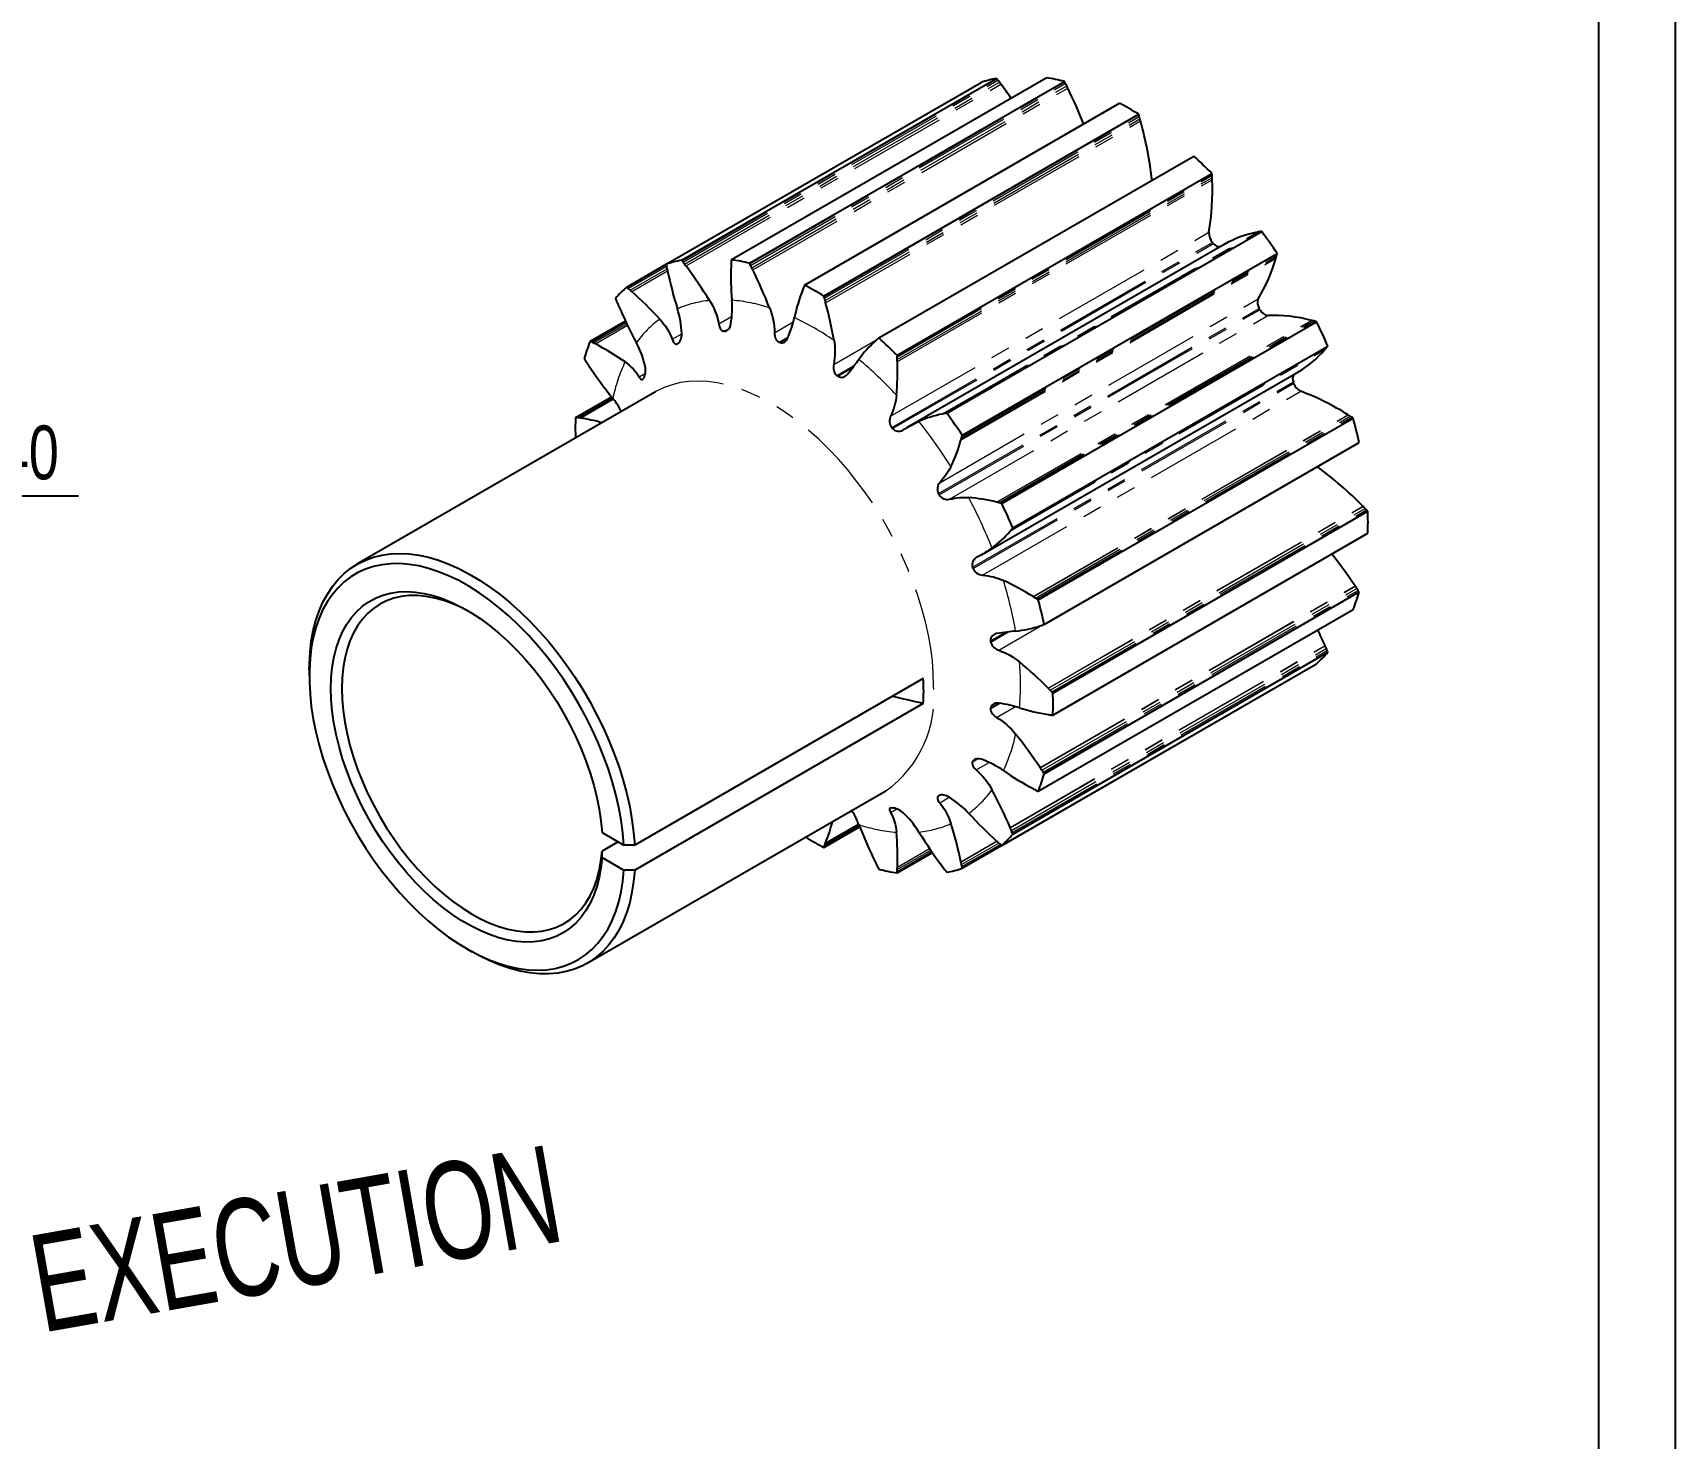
# Model space of a CAD drawing. Header units: millimetres. Extents: x 0 to 210, y 0 to 297.
# Drawn here: x 103 to 210, y 56.2 to 147.7 of the extents above; entities that cross this region are included whole.
import ezdxf

# ---------------------------------------------------------------- set-up
doc = ezdxf.new("R2010")
doc.units = ezdxf.units.MM
doc.linetypes.add('PHANTOM', pattern=[12.7, 6.35, -1.27, 1.27, -1.27, 1.27, -1.27])
for name, color, linetype in [('COTES', 21, 'Continuous'), ('FIN', 5, 'Continuous'), ('TEXTE', 6, 'Continuous')]:
    doc.layers.add(name, color=color, linetype=linetype)
doc.layers.add('FORT', color=7, linetype='Continuous', lineweight=25)
doc.styles.add('SLDTEXTSTYLE0', font='TXT', dxfattribs={"width": 0.75})
doc.styles.add('SLDTEXTSTYLE4', font='TXT', dxfattribs={"width": 0.7})
doc.dimstyles.new('SLDDIMSTYLE0', dxfattribs={"dimtxt": 3.5, "dimasz": 3.302, "dimexe": 0, "dimexo": 0.0625, "dimgap": 0.875, "dimtad": 0, "dimtih": 1, "dimtoh": 1, "dimdec": 3, "dimrnd": 1e-09, "dimzin": 12, "dimdsep": 46, "dimtxsty": 'SLDTEXTSTYLE0', "dimblk1": 'NONE', "dimsah": 1, "dimcen": 0, "dimadec": 0, "dimazin": 3, "dimtfac": 1, "dimtdec": 3, "dimtmove": 0, "dimatfit": 3, "dimldrblk": 'NONE', "dimfxl": 1, "dimfrac": 2, "dimtolj": 1, "dimtzin": 12, "dimarcsym": 0})

# ---------------------------------------------------------------- blocks, each defined once
blk = doc.blocks.new('_D')
at = {"layer": 'COTES'}
for p, q in [((68.38, 106.35), (75.38, 117.58)), ((75.38, 117.58), (106.01, 117.58)), ((47.23, 72.41), (68.38, 106.35))]:
    blk.add_line(p, q, dxfattribs=at)
blk.add_solid([(68.38, 106.35), (70.56, 108.89), (69.7, 109.43)], dxfattribs=at)
at = {"layer": 'COTES', "char_height": 3.5, "attachment_point": 1, "style": 'SLDTEXTSTYLE0'}
for s, insert in [('%%c', (76.97, 122.09)), ('PRIMITIF', (82.25, 122.15)), ('40', (100.83, 122.15))]:
    blk.add_mtext(s, dxfattribs=dict(at, insert=insert))
blk = doc.blocks.new('_None')

msp = doc.modelspace()

# ---------------------------------------------------------------- linework, layer by layer
at = {"color": 8, "linetype": 'PHANTOM', "lineweight": 18}
for p, q in [((145.3, 132.9062), (165.8061, 144.7441)), ((145.3197, 132.8804), (165.8258, 144.7183)), ((145.3842, 132.7955), (165.8903, 144.6334)), ((145.4852, 132.6614), (165.9913, 144.4993)), ((145.5779, 132.5372), (166.084, 144.3751)), ((149.72, 132.7013), (170.2261, 144.5392)), ((149.7349, 132.6719), (170.241, 144.5098)), ((149.7835, 132.5755), (170.2896, 144.4135)), ((149.8593, 132.4236), (170.3654, 144.2615)), ((149.9285, 132.2833), (170.4346, 144.1213)), ((154.5517, 130.5666), (175.0578, 142.4045)), ((154.5603, 130.5365), (175.0664, 142.3745)), ((154.5882, 130.4381), (175.0943, 142.276)), ((154.6314, 130.2833), (175.1375, 142.1212)), ((154.6704, 130.1407), (175.1765, 141.9786)), ((159.3221, 126.7111), (179.8282, 138.549)), ((159.3236, 126.6833), (179.8297, 138.5212)), ((159.3281, 126.5925), (179.8342, 138.4304)), ((159.3344, 126.4498), (179.8405, 138.2878)), ((159.3393, 126.3189), (179.8454, 138.1568)), ((162.3991, 122.9226), (182.9052, 134.7605)), ((162.4861, 122.9373), (182.9922, 134.7752)), ((162.5394, 122.9458), (183.0455, 134.7837)), ((158.9028, 122.7636), (179.6335, 134.7313)), ((158.9745, 122.0202), (179.8595, 134.0769)), ((159.0329, 121.9521), (179.918, 134.0088)), ((162.2728, 122.8994), (182.7789, 134.7373)), ((162.2871, 122.9021), (182.7932, 134.7401)), ((141.7242, 131.1613), (144.2866, 132.6406)), ((141.7468, 131.1416), (144.2924, 132.6111)), ((163.4783, 121.1921), (183.9844, 133.03)), ((163.5079, 121.2986), (184.014, 133.1365)), ((163.5391, 121.415), (184.0452, 133.2529)), ((163.5584, 121.4894), (184.0645, 133.3274)), ((163.5642, 121.5122), (184.0703, 133.3501)), ((141.8209, 131.0765), (144.3117, 132.5144)), ((141.9373, 130.9733), (144.3429, 132.362)), ((142.0444, 130.8773), (144.3725, 132.2213)), ((162.0232, 117.7171), (182.9082, 129.7738)), ((162.0696, 117.6368), (182.9546, 129.6935)), ((162.1027, 118.4282), (182.8335, 130.3958)), ((139.3428, 127.6375), (141.6353, 128.9609)), ((139.3661, 127.6257), (141.6447, 128.9411)), ((139.4425, 127.5868), (141.6757, 128.876)), ((139.5629, 127.5246), (141.7251, 128.7729)), ((139.6738, 127.4663), (141.7713, 128.6771)), ((147.7142, 128.7612), (148.5465, 129.2416)), ((148.0599, 128.2867), (148.3819, 128.4726)), ((148.1183, 128.2874), (148.3482, 128.4201)), ((151.3383, 128.196), (152.5608, 128.9017)), ((162.7251, 117.3501), (183.4559, 129.3177)), ((165.8063, 117.1598), (186.3124, 128.9977)), ((165.8229, 117.1556), (186.329, 128.9935)), ((165.9522, 117.122), (186.4583, 128.9599)), ((166.0523, 117.0949), (186.5583, 128.9328)), ((166.1135, 117.0779), (186.6196, 128.9158)), ((144.6762, 127.7695), (145.2986, 128.1289)), ((151.6336, 127.577), (152.234, 127.9236)), ((151.6983, 127.5515), (152.2001, 127.8411)), ((155.1936, 126.1294), (158.0475, 127.7769)), ((166.8503, 115.4633), (187.3564, 127.3012)), ((166.8628, 115.4788), (187.3689, 127.3167)), ((166.6822, 115.2622), (187.1883, 127.1001)), ((166.7434, 115.3338), (187.2495, 127.1717)), ((166.8091, 115.4126), (187.3151, 127.2505)), ((142.5215, 125.3182), (142.9354, 125.5572)), ((155.3945, 125.4177), (156.5524, 126.0862)), ((155.4593, 125.3685), (156.4325, 125.9303)), ((164.2421, 112.9296), (185.1271, 124.9863)), ((164.2719, 112.8449), (185.1569, 124.9016)), ((164.8798, 112.4111), (185.6106, 124.3787)), ((138.3888, 122.6795), (140.7203, 124.0254)), ((138.4105, 122.6769), (140.7285, 124.015)), ((138.4818, 122.668), (140.7557, 123.9807)), ((138.5943, 122.6529), (140.7992, 123.9258)), ((138.6983, 122.6379), (140.8371, 123.8726)), ((168.1769, 111.0118), (188.683, 122.8497)), ((168.1941, 111.0011), (188.7002, 122.839)), ((168.328, 110.9166), (188.8341, 122.7545)), ((168.4314, 110.8504), (188.9375, 122.6883)), ((168.4945, 110.8095), (189.0006, 122.6475)), ((169.1523, 105.0571), (189.6584, 116.8951)), ((169.1685, 105.0409), (189.6746, 116.8788)), ((169.2939, 104.9139), (189.8, 116.7518)), ((169.3905, 104.8151), (189.8966, 116.653)), ((169.4494, 104.7544), (189.9555, 116.5923)), ((168.6373, 99.8787), (189.1434, 111.7167)), ((168.6508, 99.8586), (189.1569, 111.6965)), ((168.7555, 99.7015), (189.2616, 111.5394)), ((168.8358, 99.5797), (189.3419, 111.4176)), ((168.8847, 99.5051), (189.3908, 111.343)), ((165.9402, 107.5157), (168.7984, 109.1657)), ((165.4141, 108.1263), (166.387, 108.6879)), ((165.4243, 108.0455), (166.5834, 108.7147)), ((166.6822, 95.9835), (187.1883, 107.8214)), ((166.6917, 95.9614), (187.1978, 107.7993)), ((166.7654, 95.7895), (187.2715, 107.6275)), ((166.8216, 95.6567), (187.3277, 107.4946)), ((166.8556, 95.5755), (187.3617, 107.4134)), ((165.4141, 103.7085), (166.0144, 104.0551)), ((165.4243, 103.7774), (165.9264, 104.0672)), ((165.8025, 103.1433), (167.026, 103.8496)), ((164.2421, 100.2583), (164.5591, 100.4413)), ((164.2719, 100.3086), (164.4947, 100.4372)), ((164.4802, 99.7217), (165.3115, 100.2016)), ((162.1027, 97.586), (162.7225, 97.9438)), ((158.9028, 96.9451), (159.3153, 97.1832)), ((154.5567, 94.6962), (156.8803, 96.0376)), ((154.5798, 94.7508), (156.8669, 96.0711)), ((154.6171, 94.8407), (156.8449, 96.1268)), ((154.6644, 94.9583), (156.8136, 96.199)), ((154.6704, 94.9735), (156.8092, 96.2082)), ((159.3229, 93.0473), (161.6075, 94.3662)), ((159.3268, 93.118), (161.5737, 94.4151)), ((159.3324, 93.2341), (161.5183, 94.496)), ((159.3386, 93.3852), (161.4461, 94.6018)), ((159.3393, 93.4046), (161.4369, 94.6155)), ((163.4783, 93.7526), (165.8066, 95.0968)), ((163.4829, 93.7308), (165.8232, 95.0818)), ((163.5184, 93.561), (165.9525, 94.9662)), ((163.545, 93.4302), (166.0526, 94.8778)), ((163.5609, 93.3503), (166.1138, 94.8241))]:
    msp.add_line(p, q, dxfattribs=at)
at = {"color": 8, "linetype": 'PHANTOM', "lineweight": 18, "flags": 128}
msp.add_lwpolyline([(161.7035, 105.2313), (161.6822, 106.0205), (161.6182, 106.8311), (161.5118, 107.6599), (161.3636, 108.5036), (161.1739, 109.3588), (160.9437, 110.2221), (160.6739, 111.0899), (160.3655, 111.9587), (160.0198, 112.8251), (159.6381, 113.6856), (159.222, 114.5368), (158.7733, 115.3751), (158.2936, 116.1972), (157.7849, 116.9998), (157.2493, 117.7797), (156.689, 118.5337), (156.1061, 119.2588), (155.5031, 119.952), (154.8823, 120.6107), (154.2462, 121.2321), (153.5975, 121.8137), (152.9387, 122.3531), (152.2725, 122.8483), (151.6016, 123.2973), (150.9286, 123.6981), (150.2563, 124.0492), (149.5874, 124.3492), (148.9246, 124.5969), (148.2705, 124.7912), (147.6278, 124.9315), (146.9991, 125.0171), (146.3869, 125.0476), (145.7936, 125.0231), (145.2217, 124.9435), (144.6735, 124.8091), (144.1511, 124.6206), (143.6567, 124.3787), (143.5975, 124.3451)], dxfattribs=at)
at = {"color": 8, "linetype": 'PHANTOM', "lineweight": 18}
for centre, radius, start, end in [((147.7736, 123.4892), 6.8346, 95.581591, 113.748891), ((147.7009, 119.7073), 10.6355, 71.815168, 85.335608), ((147.9079, 123.5656), 6.8356, 126.26197, 144.427547), ((145.012, 112.9897), 17.8903, 55.22569, 64.779686), ((151.2214, 121.7371), 10.6384, 154.671691, 168.189623), ((139.9443, 106.2714), 26.3175, 42.701692, 50.085939), ((135.6486, 102.4879), 32.047, 31.98772, 38.462501), ((135.6918, 102.4097), 32.0486, 21.537699, 28.012259), ((141.1141, 104.2374), 26.3215, 9.915293, 17.29879), ((149.4658, 105.2672), 17.8946, 355.223778, 4.776222), ((154.213, 104.4836), 7.5278, 305.611593, 5.700588), ((156.6293, 104.2373), 10.6384, 334.671691, 348.189623), ((159.9428, 102.4087), 6.8356, 306.26197, 324.427547), ((160.1498, 106.2671), 10.6355, 251.815168, 265.335608), ((160.0771, 102.4852), 6.8346, 275.581591, 293.748891)]:
    msp.add_arc(centre, radius, start, end, dxfattribs=at)
at = {"layer": 'FIN'}
for p, q in [((209.9885, 297.0678), (209.9885, 0.0678)), ((204.9885, 292.0678), (204.9885, 5.0678))]:
    msp.add_line(p, q, dxfattribs=at)
at = {"layer": 'FORT'}
for p, q in [((144.2845, 132.651), (164.7906, 144.4889)), ((145.2933, 132.915), (165.7994, 144.7529)), ((148.5291, 132.9509), (169.0352, 144.7888)), ((149.715, 132.7112), (170.2211, 144.5491)), ((153.3019, 131.2966), (173.808, 143.1345)), ((154.5488, 130.5767), (175.0549, 142.4147)), ((158.1357, 127.85), (178.6418, 139.6879)), ((159.3216, 126.7205), (179.8277, 138.5584)), ((162.5574, 122.9486), (183.0635, 134.7865)), ((180.6252, 133.9418), (159.9835, 122.0256)), ((141.7166, 131.168), (144.2846, 132.6505)), ((163.5662, 121.5199), (184.0723, 133.3578)), ((139.3349, 127.6414), (141.6322, 128.9676)), ((166.1341, 117.0721), (186.6402, 128.91)), ((166.867, 115.4841), (187.3731, 127.322)), ((164.7774, 113.714), (185.421, 125.6314)), ((143.5975, 124.3451), (124.1521, 113.1195)), ((138.3815, 122.6804), (140.7175, 124.029)), ((168.5158, 110.7957), (189.0219, 122.6336)), ((168.9011, 109.2039), (189.4072, 121.0418)), ((169.4692, 104.7338), (189.9753, 116.5718)), ((169.4692, 103.294), (189.9753, 115.1319)), ((168.9011, 99.4799), (189.4072, 111.3178)), ((168.5158, 98.3329), (189.0219, 110.1708)), ((166.867, 95.5481), (187.3731, 107.386)), ((121.0449, 106.2518), (121.0449, 105.8436)), ((166.1341, 94.8063), (186.6402, 106.6442)), ((161.0205, 105.6808), (142.2345, 94.8359)), ((163.5662, 93.3234), (184.0723, 105.1613)), ((184.0723, 105.1613), (184.0722, 105.1617)), ((161.0205, 104.0477), (142.2345, 93.2028)), ((139.1509, 87.138), (158.5963, 98.3636)), ((140.1084, 95.655), (141.5266, 94.8363)), ((154.5488, 94.6778), (156.8847, 96.0263)), ((141.1681, 95.0432), (140.1072, 94.4308)), ((140.1084, 94.0219), (140.1072, 94.4308)), ((142.2345, 94.8359), (141.5266, 94.8363)), ((159.3216, 93.0235), (161.6189, 94.3497)), ((140.1084, 94.0219), (141.5266, 93.2032)), ((142.2345, 93.2028), (141.5266, 93.2032)), ((131.2963, 88.0858), (131.6498, 87.8816))]:
    msp.add_line(p, q, dxfattribs=at)
at = {"layer": 'FORT', "flags": 128}
for points in [[(121.0449, 106.2518), (121.0502, 106.6369), (121.0928, 107.3872), (121.1778, 108.1083), (121.3049, 108.7973), (121.4736, 109.4515), (121.6832, 110.0682), (121.9328, 110.645), (122.2215, 111.1795), (122.5481, 111.6696), (122.9112, 112.1134), (123.3095, 112.509), (123.7413, 112.8548), (124.2049, 113.1495), (124.6984, 113.3919), (125.2198, 113.581), (125.7671, 113.7161), (126.338, 113.7965), (126.9303, 113.8221), (127.5415, 113.7926), (128.1693, 113.7082), (128.8111, 113.5692), (129.4642, 113.3763), (130.1262, 113.1301), (130.7943, 112.8317), (131.4658, 112.4822), (132.1381, 112.0831), (132.8084, 111.6359), (133.474, 111.1425), (134.1324, 110.6049), (134.7808, 110.0252), (135.4166, 109.4057), (136.0372, 108.7489), (136.6403, 108.0575), (137.2233, 107.3342), (137.7839, 106.582), (138.3199, 105.8038), (138.8291, 105.0029), (139.3094, 104.1823), (139.759, 103.3455), (140.176, 102.4957), (140.5587, 101.6365), (140.9057, 100.7711), (141.2154, 99.9032), (141.4868, 99.0362), (141.7186, 98.1736), (141.91, 97.3189), (142.0601, 96.4754), (142.1684, 95.6466), (142.2345, 94.8359)], [(141.5266, 94.8363), (141.4595, 95.6369), (141.3499, 96.4553), (141.1982, 97.2883), (141.0052, 98.1323), (140.7715, 98.9839), (140.4982, 99.8393), (140.1864, 100.6951), (139.8375, 101.5477), (139.4528, 102.3935), (139.034, 103.2289), (138.5829, 104.0506), (138.1013, 104.855), (137.5912, 105.6387), (137.0548, 106.3986), (136.4944, 107.1314), (135.9122, 107.834), (135.3106, 108.5036), (134.6924, 109.1373), (134.0599, 109.7324), (133.4158, 110.2865), (132.7629, 110.7973), (132.1039, 111.2626), (131.4415, 111.6804), (130.7785, 112.0491), (130.1177, 112.3671), (129.4618, 112.6331), (128.8136, 112.8459), (128.1758, 113.0046), (127.551, 113.1086), (126.9419, 113.1575), (126.3511, 113.151), (125.7809, 113.0892), (125.2338, 112.9724), (124.7121, 112.8009), (124.2179, 112.5757), (123.7533, 112.2975), (123.3203, 111.9675), (122.9206, 111.5872), (122.556, 111.158), (122.228, 110.6819), (121.9379, 110.1608), (121.6869, 109.5969), (121.4762, 108.9926), (121.3065, 108.3503), (121.1787, 107.6727), (121.0931, 106.9628), (121.0502, 106.2234), (121.0502, 105.4576), (121.0931, 104.6688), (121.1787, 103.86), (121.3065, 103.0349), (121.4762, 102.1967), (121.6869, 101.349), (121.9379, 100.4953), (122.228, 99.6393), (122.556, 98.7844), (122.9206, 97.9344), (123.3203, 97.0926), (123.7533, 96.2627), (124.2179, 95.4481), (124.7121, 94.6522), (125.2338, 93.8784), (125.7809, 93.1299), (126.3511, 92.4098), (126.9419, 91.7211), (127.551, 91.0668), (128.1758, 90.4495), (128.8136, 89.8718), (129.4618, 89.3362), (130.1177, 88.8449), (130.7785, 88.3999), (131.4415, 88.0031), (132.1039, 87.6562), (132.7629, 87.3606), (133.4158, 87.1175), (134.0599, 86.928), (134.6924, 86.7929), (135.3106, 86.7127), (135.9122, 86.6878), (136.4944, 86.7182), (137.0548, 86.8039), (137.5912, 86.9445), (138.1013, 87.1393), (138.5829, 87.3877), (139.034, 87.6884), (139.4528, 88.0404), (139.8375, 88.4421), (140.1864, 88.8917), (140.4982, 89.3876), (140.7715, 89.9275), (141.0052, 90.5092), (141.1982, 91.1303), (141.3499, 91.7882), (141.4595, 92.4802), (141.5266, 93.2032)], [(140.1084, 94.0219), (140.038, 93.3572), (139.9252, 92.7243), (139.7706, 92.1263), (139.5751, 91.566), (139.3395, 91.0461), (139.065, 90.5692), (138.7529, 90.1376), (138.4048, 89.7534), (138.0222, 89.4184), (137.6071, 89.1342), (137.1615, 88.9022), (136.6875, 88.7236), (136.1874, 88.5992), (135.6636, 88.5295), (135.1187, 88.5151), (134.5554, 88.5558), (133.9762, 88.6516), (133.3841, 88.8019), (132.7819, 89.0061), (132.1726, 89.2631), (131.559, 89.5716), (130.9441, 89.9303), (130.3309, 90.3374), (129.7225, 90.7908), (129.1216, 91.2885), (128.5313, 91.8279), (127.9543, 92.4066), (127.3936, 93.0216), (126.8517, 93.67), (126.3314, 94.3487), (125.8351, 95.0544), (125.3652, 95.7836), (124.9241, 96.5329), (124.5137, 97.2986), (124.1363, 98.077), (123.7934, 98.8643), (123.4869, 99.6568), (123.2182, 100.4506), (122.9886, 101.2418), (122.7992, 102.0266), (122.651, 102.8013), (122.5445, 103.5621), (122.4805, 104.3052), (122.4591, 105.0272), (122.4805, 105.7245), (122.5445, 106.3937), (122.651, 107.0316), (122.7992, 107.635), (122.9886, 108.2012), (123.2182, 108.7274), (123.4869, 109.2109), (123.7934, 109.6495), (124.1363, 110.041), (124.5137, 110.3836), (124.9241, 110.6755), (125.3652, 110.9155), (125.8351, 111.1022), (126.3314, 111.2349), (126.8517, 111.3128), (127.3936, 111.3356), (127.9543, 111.3032), (128.5313, 111.2157), (129.1216, 111.0735), (129.7225, 110.8775), (130.3309, 110.6284), (130.9441, 110.3275), (131.559, 109.9763), (132.1726, 109.5764), (132.7819, 109.1298), (133.3841, 108.6387), (133.9762, 108.1054), (134.5554, 107.5325), (135.1187, 106.9228), (135.6636, 106.2792), (136.1874, 105.6049), (136.6875, 104.9031), (137.1615, 104.1772), (137.6071, 103.4307), (138.0222, 102.6672), (138.4048, 101.8905), (138.7529, 101.1043), (139.065, 100.3123), (139.3395, 99.5185), (139.5751, 98.7267), (139.7706, 97.9406), (139.9252, 97.1641), (140.038, 96.401), (140.1084, 95.655)], [(131.4779, 110.0254), (130.9964, 110.2762), (130.3969, 110.5438), (129.8038, 110.7588), (129.2199, 110.92), (128.6484, 111.0267), (128.0921, 111.0783), (127.5537, 111.0745), (127.0361, 111.0154), (126.5418, 110.9012), (126.0733, 110.7326), (125.633, 110.5103), (125.2232, 110.2356), (124.8459, 109.9098), (124.503, 109.5345), (124.1962, 109.1117), (123.9271, 108.6434), (123.6971, 108.1321), (123.5072, 107.5804), (123.3586, 106.9909), (123.2519, 106.3668), (123.1876, 105.7111), (123.1662, 105.0272), (123.1876, 104.3185), (123.2519, 103.5887), (123.3586, 102.8413), (123.5072, 102.0803), (123.6971, 101.3094), (123.9271, 100.5325), (124.1962, 99.7535), (124.503, 98.9765), (124.8459, 98.2053), (125.2232, 97.4438), (125.633, 96.6959), (126.0733, 95.9653), (126.5418, 95.2558), (127.0361, 94.571), (127.5537, 93.9142), (128.0921, 93.2889), (128.6484, 92.6981), (129.2199, 92.1449), (129.8038, 91.6321), (130.3969, 91.1622), (130.9964, 90.7377), (131.5993, 90.3606), (132.2023, 90.0329), (132.8026, 89.7563), (133.3971, 89.5321), (133.9828, 89.3615), (134.5566, 89.2453), (135.1158, 89.1842), (135.6575, 89.1784), (136.1789, 89.2279), (136.6774, 89.3326), (137.1505, 89.4919), (137.5958, 89.7049), (138.0111, 89.9706), (138.3942, 90.2877), (138.7432, 90.6546), (139.0563, 91.0693), (139.3321, 91.5299), (139.5689, 92.0339), (139.7658, 92.5789), (139.9216, 93.162), (140.0356, 93.7804), (140.1072, 94.4308), (140.1072, 94.4308)], [(142.2345, 93.2028), (142.1684, 92.4683), (142.0601, 91.7646), (141.91, 91.0944), (141.7186, 90.4606), (141.4868, 89.8657), (141.2154, 89.3119), (140.9057, 88.8017), (140.5587, 88.3369), (140.176, 87.9196), (139.759, 87.5513), (139.3094, 87.2335), (138.8291, 86.9676), (138.3199, 86.7545), (137.7839, 86.5952), (137.2233, 86.4902), (136.6403, 86.4401), (136.0372, 86.4449), (135.4166, 86.5048), (134.7808, 86.6193), (134.1324, 86.7882), (133.474, 87.0107), (132.8084, 87.2859), (132.1381, 87.6126), (131.6498, 87.8816)]]:
    msp.add_lwpolyline(points, dxfattribs=at)
at = {"layer": 'FORT'}
for centre, radius, start, end in [((167.2868, 137.0099), 7.8846, 100.87382, 108.456663), ((139.0186, 124.289), 33.7044, 34.671827, 36.580352), ((167.1933, 132.6201), 12.3073, 75.758095, 81.39268), ((140.3673, 129.3661), 33.4927, 21.766365, 26.138899), ((164.0711, 124.828), 20.7348, 58.013084, 61.992293), ((150.2463, 135.1622), 25.8452, 6.520276, 15.292105), ((158.1961, 117.0351), 30.5152, 44.85613, 47.931501), ((162.9278, 137.4839), 16.9309, 350.643452, 2.277909), ((153.219, 112.6434), 37.162, 33.876758, 36.573463), ((180.4977, 134.6635), 0.8668, 175.517936, 222.589529), ((159.6424, 116.674), 26.6757, 40.529131, 40.721907), ((180.3093, 134.2528), 0.4612, 211.942409, 277.886761), ((184.0547, 127.9703), 6.8863, 100.676912, 119.869565), ((146.7807, 125.1719), 7.8846, 100.87382, 108.456663), ((146.6872, 120.7822), 12.3073, 75.758095, 81.39268), ((174.3602, 135.6665), 9.9788, 328.117236, 344.680307), ((172.1895, 138.184), 28.4489, 192.097707, 197.255736), ((118.2422, 112.2582), 34.0364, 31.993255, 36.569829), ((168.1471, 131.9099), 19.6468, 178.075297, 184.678067), ((119.9073, 117.5493), 33.4419, 21.510528, 26.141205), ((146.9473, 125.2669), 7.8857, 131.553699, 139.135817), ((122.9754, 109.7709), 28.4448, 42.744769, 47.903291), ((164.1287, 126.7375), 11.7492, 158.723686, 168.028187), ((143.565, 112.9901), 20.7348, 58.013084, 61.992293), ((172.3998, 143.5255), 34.0379, 203.430295, 208.006741), ((128.6258, 123.0695), 26.9874, 9.847033, 15.18973), ((183.4378, 130.1529), 0.6514, 158.104979, 215.598587), ((157.4329, 115.012), 29.4432, 29.909751, 30.090249), ((183.5477, 129.9625), 0.6512, 204.399227, 261.900531), ((183.7851, 119.347), 9.9762, 75.325184, 91.891206), ((153.2727, 112.5466), 37.1639, 23.426672, 26.123285), ((150.798, 123.1523), 12.3107, 158.613888, 164.247425), ((130.4305, 110.1349), 19.6422, 55.32388, 61.927691), ((147.8805, 122.5831), 5.6673, 119.734659, 120.276092), ((148.1708, 120.9227), 7.3649, 90.408254, 90.862912), ((147.0949, 115.9742), 12.4589, 68.31604, 68.63628), ((162.8207, 122.158), 7.3731, 131.634165, 144.332279), ((137.69, 105.1972), 30.5152, 44.85613, 47.931501), ((141.2923, 125.6646), 18.0588, 355.091729, 2.07636), ((181.9646, 131.5879), 6.8867, 300.125507, 319.333084), ((166.9823, 144.7266), 33.4399, 213.858827, 218.489689), ((149.1747, 121.5005), 7.3666, 149.14529, 149.599876), ((143.3961, 109.567), 19.8798, 52.641214, 52.875738), ((185.5339, 125.2032), 0.461, 142.048405, 208.068324), ((159.9745, 116.0935), 26.6784, 19.278466, 19.471228), ((185.984, 125.1609), 0.8667, 197.409188, 244.484123), ((179.6443, 108.5385), 16.9266, 57.72437, 69.360834), ((159.0574, 121.9614), 20.6884, 178.008269, 181.742551), ((136.9834, 111.3501), 11.4173, 74.1117, 81.361215), ((138.7574, 104.6173), 26.6757, 40.529131, 40.721907), ((163.586, 116.0061), 7.0172, 100.785775, 113.910235), ((132.7129, 100.8055), 37.162, 33.876758, 36.573463), ((159.562, 114.6601), 30.5199, 12.069512, 15.144571), ((153.2021, 124.0646), 10.6701, 334.460539, 344.38283), ((171.2936, 98.7161), 25.8407, 44.708537, 53.481383), ((136.5478, 102.9554), 29.4432, 29.909751, 30.090249), ((163.1576, 106.8267), 10.6672, 75.622676, 85.546789), ((132.7666, 100.7087), 37.1639, 23.426672, 26.123285), ((169.2479, 115.8518), 20.7399, 358.010719, 1.989281), ((161.3676, 119.8457), 7.0181, 306.100525, 319.223936), ((161.3633, 93.0783), 33.4533, 33.858696, 38.237602), ((139.0895, 104.0368), 26.6784, 19.278466, 19.471228), ((158.5898, 95.7133), 18.0543, 57.925979, 64.911775), ((177.5588, 114.66), 12.3107, 338.613888, 344.247425), ((139.0559, 102.8222), 30.5199, 12.069512, 15.144571), ((166.3133, 116.1055), 7.3719, 275.676752, 288.376259), ((145.6941, 105.579), 19.8838, 7.125887, 7.360379), ((156.2587, 94.4243), 33.7064, 23.419788, 25.329511), ((181.4095, 112.5454), 7.8857, 311.553699, 319.135817), ((150.0096, 86.0403), 26.9831, 44.810953, 50.154225), ((146.7153, 45.4195), 60.3482, 76.287792, 78.2672), ((153.0929, 105.5789), 12.4623, 351.367912, 351.688093), ((170.9325, 114.9467), 11.7459, 251.976624, 261.282865), ((148.7418, 104.0139), 20.7399, 358.010719, 1.989281), ((140.8684, 81.2477), 33.4399, 33.858827, 38.489689), ((157.9181, 104.0364), 7.3666, 329.14529, 329.599876), ((177.4202, 115.8394), 19.6422, 235.32388, 241.927691), ((157.0527, 102.822), 12.3107, 338.613888, 344.247425), ((135.4509, 82.4489), 34.0379, 23.430295, 28.006741), ((159.2123, 102.9538), 5.6673, 299.734659, 300.276092), ((143.9253, 99.1669), 11.5344, 338.681032, 345.871765), ((158.922, 104.6141), 7.3649, 270.408254, 270.862912), ((184.8753, 116.2035), 28.4448, 222.744769, 227.903291), ((164.2615, 112.9407), 20.685, 238.251848, 241.994664), ((187.9434, 108.425), 33.4419, 201.510528, 206.141205), ((139.7036, 94.0645), 19.6468, 358.075297, 4.678067), ((189.6085, 113.7162), 34.0364, 211.993255, 216.569829), ((135.6612, 87.7903), 28.4489, 12.097707, 17.255736), ((160.9034, 100.7075), 7.8857, 311.553699, 319.135817), ((161.1635, 105.1922), 12.3073, 255.758095, 261.39268), ((161.07, 100.8024), 7.8846, 280.87382, 288.456663)]:
    msp.add_arc(centre, radius, start, end, dxfattribs=at)
for points in [[(165.8061, 144.7441), (165.8031, 144.748), (165.8009, 144.7509), (165.7994, 144.7529)], [(165.8258, 144.7183), (165.8172, 144.7296), (165.8105, 144.7383), (165.8061, 144.7441)], [(165.8903, 144.6334), (165.8637, 144.6686), (165.8416, 144.6976), (165.8258, 144.7183)], [(165.9913, 144.4993), (165.9544, 144.5486), (165.9198, 144.5944), (165.8903, 144.6334)], [(166.084, 144.3751), (166.0527, 144.4173), (166.0213, 144.4593), (165.9913, 144.4993)], [(170.2261, 144.5392), (170.2239, 144.5436), (170.2222, 144.5469), (170.2211, 144.5491)], [(170.241, 144.5098), (170.2345, 144.5227), (170.2295, 144.5325), (170.2261, 144.5392)], [(170.2896, 144.4135), (170.2696, 144.4533), (170.2529, 144.4863), (170.241, 144.5098)], [(170.3654, 144.2615), (170.3378, 144.3173), (170.3118, 144.3692), (170.2896, 144.4135)], [(170.4346, 144.1213), (170.4113, 144.1688), (170.3879, 144.2162), (170.3654, 144.2615)], [(175.0578, 142.4045), (175.0565, 142.409), (175.0555, 142.4124), (175.0549, 142.4147)], [(175.0664, 142.3745), (175.0627, 142.3876), (175.0598, 142.3977), (175.0578, 142.4045)], [(175.0943, 142.276), (175.0829, 142.3167), (175.0733, 142.3504), (175.0664, 142.3745)], [(175.1375, 142.1212), (175.1219, 142.1779), (175.1071, 142.2308), (175.0943, 142.276)], [(175.1765, 141.9786), (175.1634, 142.0269), (175.1502, 142.0751), (175.1375, 142.1212)], [(179.8282, 138.549), (179.828, 138.5531), (179.8278, 138.5563), (179.8277, 138.5584)], [(179.8297, 138.5212), (179.829, 138.5334), (179.8285, 138.5427), (179.8282, 138.549)], [(179.8342, 138.4304), (179.8324, 138.4679), (179.8308, 138.499), (179.8297, 138.5212)], [(179.8405, 138.2878), (179.8384, 138.3399), (179.8362, 138.3887), (179.8342, 138.4304)], [(179.8454, 138.1568), (179.8439, 138.2011), (179.8422, 138.2454), (179.8405, 138.2878)], [(182.9052, 134.7605), (182.8699, 134.7544), (182.8318, 134.7474), (182.7932, 134.7401)], [(182.9922, 134.7752), (182.9674, 134.7712), (182.9377, 134.7662), (182.9052, 134.7605)], [(183.0455, 134.7837), (183.0331, 134.7818), (183.0149, 134.7789), (182.9922, 134.7752)], [(183.0635, 134.7865), (183.0594, 134.7859), (183.0534, 134.7849), (183.0455, 134.7837)], [(182.7932, 134.7401), (182.7885, 134.7392), (182.7837, 134.7382), (182.7789, 134.7373)], [(144.2845, 132.651), (144.2857, 132.6448), (144.2875, 132.6359), (144.2898, 132.6241)], [(144.2898, 132.6241), (144.2935, 132.6056), (144.2989, 132.5783), (144.3057, 132.5442)], [(145.3, 132.9062), (145.297, 132.9101), (145.2948, 132.913), (145.2933, 132.915)], [(145.3197, 132.8804), (145.3111, 132.8917), (145.3044, 132.9004), (145.3, 132.9062)], [(145.3842, 132.7955), (145.3576, 132.8306), (145.3355, 132.8597), (145.3197, 132.8804)], [(145.4852, 132.6614), (145.4483, 132.7107), (145.4137, 132.7565), (145.3842, 132.7955)], [(145.5779, 132.5372), (145.5466, 132.5794), (145.5152, 132.6213), (145.4852, 132.6614)], [(148.5183, 132.7403), (148.5161, 132.6929), (148.514, 132.6415), (148.5121, 132.5892)], [(148.5239, 132.8564), (148.5222, 132.8234), (148.5202, 132.7838), (148.5183, 132.7403)], [(148.5277, 132.9271), (148.5268, 132.9107), (148.5255, 132.8866), (148.5239, 132.8564)], [(148.5291, 132.9509), (148.5288, 132.9454), (148.5283, 132.9375), (148.5277, 132.9271)], [(149.72, 132.7013), (149.7178, 132.7057), (149.7161, 132.709), (149.715, 132.7112)], [(149.7349, 132.6719), (149.7284, 132.6847), (149.7234, 132.6946), (149.72, 132.7013)], [(149.7835, 132.5755), (149.7635, 132.6154), (149.7468, 132.6484), (149.7349, 132.6719)], [(183.9844, 133.03), (183.9946, 133.066), (184.0046, 133.102), (184.014, 133.1365)], [(184.014, 133.1365), (184.0256, 133.179), (184.0362, 133.2188), (184.0452, 133.2529)], [(184.0452, 133.2529), (184.0533, 133.2836), (184.0598, 133.3091), (184.0645, 133.3274)], [(184.0645, 133.3274), (184.067, 133.3373), (184.069, 133.3449), (184.0703, 133.3501)], [(184.0703, 133.3501), (184.0712, 133.3535), (184.0718, 133.3561), (184.0723, 133.3578)], [(144.3057, 132.5442), (144.3131, 132.507), (144.3222, 132.4623), (144.3322, 132.4133)], [(144.3322, 132.4133), (144.3432, 132.36), (144.3553, 132.3022), (144.3677, 132.2435)], [(144.3677, 132.2435), (144.3693, 132.2363), (144.3708, 132.229), (144.3724, 132.2217)], [(148.5121, 132.5892), (148.5118, 132.5827), (148.5116, 132.5762), (148.5114, 132.5697)], [(149.8593, 132.4236), (149.8317, 132.4793), (149.8057, 132.5313), (149.7835, 132.5755)], [(149.9285, 132.2833), (149.9052, 132.3309), (149.8818, 132.3783), (149.8593, 132.4236)], [(141.7242, 131.1613), (141.7208, 131.1643), (141.7183, 131.1665), (141.7166, 131.168)], [(141.7468, 131.1416), (141.7369, 131.1502), (141.7293, 131.1569), (141.7242, 131.1613)], [(141.8209, 131.0765), (141.7903, 131.1035), (141.765, 131.1257), (141.7468, 131.1416)], [(141.9373, 130.9733), (141.8947, 131.0113), (141.8549, 131.0466), (141.8209, 131.0765)], [(142.0444, 130.8773), (142.0081, 130.91), (141.9719, 130.9424), (141.9373, 130.9733)], [(153.1863, 131.016), (153.1843, 131.011), (153.1823, 131.0059), (153.1803, 131.0009)], [(153.2336, 131.1336), (153.2185, 131.0969), (153.2024, 131.0568), (153.1863, 131.016)], [(153.2709, 131.2236), (153.2602, 131.1981), (153.2474, 131.1674), (153.2336, 131.1336)], [(153.294, 131.2782), (153.2886, 131.2656), (153.2807, 131.2469), (153.2709, 131.2236)], [(153.3019, 131.2966), (153.3001, 131.2924), (153.2975, 131.2863), (153.294, 131.2782)], [(154.5517, 130.5666), (154.5504, 130.5711), (154.5494, 130.5745), (154.5488, 130.5767)], [(154.5603, 130.5365), (154.5566, 130.5497), (154.5537, 130.5598), (154.5517, 130.5666)], [(154.5882, 130.4381), (154.5768, 130.4788), (154.5672, 130.5125), (154.5603, 130.5365)], [(140.9836, 130.4263), (140.9862, 130.42), (140.9901, 130.4109), (140.9951, 130.3989)], [(140.9951, 130.3989), (141.0029, 130.38), (141.0145, 130.3523), (141.0291, 130.3177)], [(141.0291, 130.3177), (141.045, 130.2798), (141.0641, 130.2345), (141.0853, 130.1848)], [(141.0853, 130.1848), (141.1082, 130.1308), (141.1333, 130.0722), (141.159, 130.0129)], [(141.159, 130.0129), (141.1622, 130.0056), (141.1653, 129.9982), (141.1685, 129.9909)], [(145.2986, 128.129), (145.2757, 128.6928), (145.1802, 129.231), (145.0211, 129.745)], [(147.1088, 130.2914), (147.4073, 129.8138), (147.6102, 129.3037), (147.7142, 128.7612)], [(148.4986, 128.7699), (148.5847, 129.3146), (148.6042, 129.8271), (148.5657, 130.3075)], [(151.02, 129.8116), (151.2222, 129.298), (151.3291, 128.76), (151.3383, 128.196)], [(154.6314, 130.2833), (154.6158, 130.34), (154.601, 130.3929), (154.5882, 130.4381)], [(154.6704, 130.1407), (154.6573, 130.189), (154.6441, 130.2372), (154.6314, 130.2833)], [(143.8648, 129.0773), (144.2304, 128.6825), (144.5023, 128.2462), (144.6762, 127.7695)], [(152.2077, 127.8531), (152.4093, 128.3339), (152.5489, 128.7747), (152.635, 129.1746)], [(186.329, 128.9935), (186.3235, 128.9949), (186.318, 128.9963), (186.3124, 128.9977)], [(186.4583, 128.9599), (186.4176, 128.9707), (186.3736, 128.9822), (186.329, 128.9935)], [(186.5583, 128.9328), (186.5298, 128.9407), (186.4957, 128.9499), (186.4583, 128.9599)], [(186.6196, 128.9158), (186.6054, 128.9198), (186.5844, 128.9256), (186.5583, 128.9328)], [(186.6402, 128.91), (186.6355, 128.9113), (186.6286, 128.9133), (186.6196, 128.9158)], [(139.3428, 127.6375), (139.3393, 127.6392), (139.3367, 127.6406), (139.3349, 127.6414)], [(139.3661, 127.6257), (139.3559, 127.6309), (139.3481, 127.6348), (139.3428, 127.6375)], [(139.4425, 127.5868), (139.411, 127.603), (139.3848, 127.6163), (139.3661, 127.6257)], [(139.5629, 127.5246), (139.5188, 127.5477), (139.4776, 127.5689), (139.4425, 127.5868)], [(139.6738, 127.4663), (139.6362, 127.4862), (139.5987, 127.5059), (139.5629, 127.5246)], [(142.9211, 125.9932), (142.8062, 126.5296), (142.6124, 127.0448), (142.348, 127.5421)], [(155.2156, 127.6849), (155.3017, 127.1856), (155.2949, 126.6681), (155.1936, 126.1294)], [(157.9329, 127.6781), (157.9293, 127.675), (157.9257, 127.6718), (157.9222, 127.6687)], [(158.0166, 127.7507), (157.9901, 127.7281), (157.9616, 127.7034), (157.9329, 127.6781)], [(158.0819, 127.8057), (158.0632, 127.7902), (158.0409, 127.7715), (158.0166, 127.7507)], [(158.1221, 127.8389), (158.1128, 127.8312), (158.099, 127.8199), (158.0819, 127.8057)], [(158.1357, 127.85), (158.1326, 127.8475), (158.1281, 127.8438), (158.1221, 127.8389)], [(187.3151, 127.2505), (187.3323, 127.2714), (187.3464, 127.2888), (187.3564, 127.3012)], [(187.3564, 127.3012), (187.3619, 127.308), (187.3661, 127.3132), (187.3689, 127.3167)], [(187.3689, 127.3167), (187.3708, 127.3191), (187.3722, 127.3208), (187.3731, 127.322)], [(138.9496, 126.4945), (138.9534, 126.4887), (138.9588, 126.4803), (138.966, 126.4693)], [(138.966, 126.4693), (138.9773, 126.452), (138.994, 126.4265), (139.0149, 126.3947)], [(139.0149, 126.3947), (139.0376, 126.36), (139.065, 126.3184), (139.0952, 126.2729)], [(139.0952, 126.2729), (139.1279, 126.2234), (139.1636, 126.1699), (139.1999, 126.1157)], [(141.6057, 126.2883), (142.0025, 126.0148), (142.3096, 125.6909), (142.5215, 125.3182)], [(156.063, 125.4685), (156.3752, 125.8469), (156.6285, 126.177), (156.8307, 126.4572)], [(159.3221, 126.7111), (159.3219, 126.7152), (159.3217, 126.7184), (159.3216, 126.7205)], [(159.3236, 126.6833), (159.3229, 126.6954), (159.3224, 126.7048), (159.3221, 126.7111)], [(159.3281, 126.5925), (159.3263, 126.6299), (159.3247, 126.6611), (159.3236, 126.6833)], [(159.3344, 126.4498), (159.3323, 126.502), (159.3301, 126.5508), (159.3281, 126.5925)], [(159.3393, 126.3189), (159.3378, 126.3632), (159.3361, 126.4074), (159.3344, 126.4498)], [(187.1883, 127.1001), (187.2091, 127.1242), (187.2298, 127.1484), (187.2495, 127.1717)], [(187.2495, 127.1717), (187.2737, 127.2004), (187.2961, 127.2274), (187.3151, 127.2505)], [(139.1999, 126.1157), (139.2044, 126.109), (139.2089, 126.1023), (139.2134, 126.0956)], [(159.2849, 124.1195), (159.2465, 123.6833), (159.1196, 123.2329), (158.9028, 122.7636)], [(138.3888, 122.6795), (138.3856, 122.6799), (138.3831, 122.6802), (138.3815, 122.6804)], [(138.4105, 122.6769), (138.4011, 122.6781), (138.3938, 122.6789), (138.3888, 122.6795)], [(138.4818, 122.668), (138.4523, 122.6718), (138.428, 122.6748), (138.4105, 122.6769)], [(138.5943, 122.6529), (138.553, 122.6587), (138.5146, 122.6638), (138.4818, 122.668)], [(138.6983, 122.6379), (138.6631, 122.6432), (138.6279, 122.6483), (138.5943, 122.6529)], [(159.6871, 121.8494), (160.0941, 122.097), (160.4434, 122.2882), (160.7419, 122.4212)], [(162.2871, 122.9021), (162.2824, 122.9012), (162.2776, 122.9003), (162.2728, 122.8994)], [(162.3991, 122.9226), (162.3638, 122.9164), (162.3257, 122.9095), (162.2871, 122.9021)], [(162.4861, 122.9373), (162.4613, 122.9333), (162.4316, 122.9283), (162.3991, 122.9226)], [(162.5394, 122.9458), (162.527, 122.9439), (162.5088, 122.941), (162.4861, 122.9373)], [(162.5574, 122.9486), (162.5533, 122.948), (162.5473, 122.947), (162.5394, 122.9458)], [(188.7002, 122.839), (188.6944, 122.8426), (188.6887, 122.8461), (188.683, 122.8497)], [(188.8341, 122.7545), (188.792, 122.7813), (188.7464, 122.8101), (188.7002, 122.839)], [(188.9375, 122.6883), (188.908, 122.7073), (188.8728, 122.7299), (188.8341, 122.7545)], [(189.0006, 122.6475), (188.986, 122.657), (188.9644, 122.671), (188.9375, 122.6883)], [(189.0219, 122.6336), (189.017, 122.6368), (189.0099, 122.6414), (189.0006, 122.6475)], [(163.4783, 121.1921), (163.4885, 121.2281), (163.4985, 121.2641), (163.5079, 121.2986)], [(163.5079, 121.2986), (163.5195, 121.3411), (163.5302, 121.3809), (163.5391, 121.415)], [(163.5391, 121.415), (163.5472, 121.4457), (163.5537, 121.4712), (163.5584, 121.4894)], [(163.5584, 121.4894), (163.561, 121.4994), (163.5629, 121.507), (163.5642, 121.5122)], [(163.5642, 121.5122), (163.5651, 121.5156), (163.5657, 121.5182), (163.5662, 121.5199)], [(162.8296, 119.4644), (162.6704, 119.1341), (162.4286, 118.7907), (162.1027, 118.4282)], [(162.7251, 117.3501), (163.2019, 117.4511), (163.6203, 117.4889), (163.9859, 117.4617)], [(165.8229, 117.1556), (165.8174, 117.157), (165.8119, 117.1584), (165.8063, 117.1598)], [(165.9522, 117.122), (165.9115, 117.1328), (165.8675, 117.1443), (165.8229, 117.1556)], [(166.0523, 117.0949), (166.0237, 117.1027), (165.9896, 117.112), (165.9522, 117.122)], [(166.1135, 117.0779), (166.0993, 117.0819), (166.0783, 117.0877), (166.0523, 117.0949)], [(166.1341, 117.0721), (166.1294, 117.0734), (166.1225, 117.0753), (166.1135, 117.0779)], [(189.6746, 116.8788), (189.6692, 116.8843), (189.6638, 116.8897), (189.6584, 116.8951)], [(189.8, 116.7518), (189.7607, 116.7919), (189.718, 116.8352), (189.6746, 116.8788)], [(189.8966, 116.653), (189.8692, 116.6812), (189.8362, 116.715), (189.8, 116.7518)], [(189.9555, 116.5923), (189.9418, 116.6064), (189.9217, 116.6271), (189.8966, 116.653)], [(189.9753, 116.5718), (189.9708, 116.5764), (189.9642, 116.5833), (189.9555, 116.5923)], [(166.6822, 115.2622), (166.703, 115.2863), (166.7237, 115.3105), (166.7434, 115.3338)], [(166.7434, 115.3338), (166.7676, 115.3625), (166.79, 115.3895), (166.8091, 115.4126)], [(166.8091, 115.4126), (166.8262, 115.4334), (166.8403, 115.4508), (166.8503, 115.4633)], [(166.8503, 115.4633), (166.8558, 115.4701), (166.86, 115.4753), (166.8628, 115.4788)], [(166.8628, 115.4788), (166.8647, 115.4811), (166.8661, 115.4829), (166.867, 115.4841)], [(165.5027, 114.1752), (165.2383, 113.9831), (164.8981, 113.7762), (164.4802, 113.5475)], [(164.8798, 112.4111), (165.3946, 112.3642), (165.8482, 112.249), (166.245, 112.0643)], [(189.1569, 111.6965), (189.1524, 111.7032), (189.1479, 111.71), (189.1434, 111.7167)], [(189.2616, 111.5394), (189.2289, 111.5889), (189.1932, 111.6424), (189.1569, 111.6965)], [(189.3419, 111.4176), (189.3191, 111.4523), (189.2918, 111.4939), (189.2616, 111.5394)], [(189.3908, 111.343), (189.3795, 111.3603), (189.3628, 111.3858), (189.3419, 111.4176)], [(189.4072, 111.3178), (189.4034, 111.3236), (189.398, 111.3319), (189.3908, 111.343)], [(168.1941, 111.0011), (168.1883, 111.0047), (168.1826, 111.0082), (168.1769, 111.0118)], [(168.328, 110.9166), (168.2859, 110.9434), (168.2403, 110.9722), (168.1941, 111.0011)], [(168.4314, 110.8504), (168.4019, 110.8694), (168.3667, 110.892), (168.328, 110.9166)], [(168.4945, 110.8095), (168.4799, 110.819), (168.4583, 110.833), (168.4314, 110.8504)], [(168.5158, 110.7957), (168.5109, 110.7989), (168.5038, 110.8035), (168.4945, 110.8095)], [(168.6373, 109.1095), (168.6668, 109.1194), (168.6962, 109.1295), (168.7242, 109.1393)], [(168.7242, 109.1393), (168.7586, 109.1513), (168.7906, 109.1628), (168.8178, 109.1728)], [(168.8178, 109.1728), (168.8423, 109.1818), (168.8626, 109.1893), (168.877, 109.1947)], [(168.877, 109.1947), (168.8849, 109.1977), (168.8909, 109.2), (168.895, 109.2015)], [(168.895, 109.2015), (168.8977, 109.2026), (168.8997, 109.2033), (168.9011, 109.2039)], [(167.0425, 108.7698), (166.6988, 108.7347), (166.2863, 108.6803), (165.8025, 108.5992)], [(165.9402, 107.5157), (166.4574, 107.3341), (166.9089, 107.0813), (167.2983, 106.7571)], [(187.1978, 107.7993), (187.1946, 107.8067), (187.1914, 107.814), (187.1883, 107.8214)], [(187.2715, 107.6275), (187.2485, 107.6815), (187.2234, 107.74), (187.1978, 107.7993)], [(187.3277, 107.4946), (187.3118, 107.5324), (187.2927, 107.5778), (187.2715, 107.6275)], [(187.3617, 107.4134), (187.3539, 107.4322), (187.3423, 107.46), (187.3277, 107.4946)], [(187.3731, 107.386), (187.3705, 107.3923), (187.3667, 107.4014), (187.3617, 107.4134)], [(161.0205, 104.0477), (161.0648, 104.5813), (161.0648, 105.1256), (161.0205, 105.6808)], [(169.1685, 105.0409), (169.1631, 105.0463), (169.1577, 105.0517), (169.1523, 105.0571)], [(169.2939, 104.9139), (169.2546, 104.954), (169.2119, 104.9973), (169.1685, 105.0409)], [(169.3905, 104.8151), (169.3631, 104.8433), (169.3301, 104.877), (169.2939, 104.9139)], [(169.4494, 104.7544), (169.4357, 104.7685), (169.4156, 104.7892), (169.3905, 104.8151)], [(167.2983, 103.7772), (166.9089, 103.9025), (166.4574, 104.0019), (165.9402, 104.0677)], [(169.4692, 104.7338), (169.4647, 104.7385), (169.4581, 104.7454), (169.4494, 104.7544)], [(165.8025, 103.1433), (166.2863, 102.8533), (166.6988, 102.4917), (167.0425, 102.0599)], [(169.1523, 103.3365), (169.1876, 103.3312), (169.2228, 103.3261), (169.2564, 103.3214)], [(169.2564, 103.3214), (169.2977, 103.3157), (169.3361, 103.3105), (169.3689, 103.3063)], [(169.3689, 103.3063), (169.3983, 103.3026), (169.4227, 103.2996), (169.4401, 103.2974)], [(169.4401, 103.2974), (169.4496, 103.2963), (169.4569, 103.2954), (169.4618, 103.2948)], [(169.4618, 103.2948), (169.4651, 103.2945), (169.4675, 103.2942), (169.4692, 103.294)], [(164.4802, 99.7217), (164.8981, 99.3603), (165.2383, 98.9295), (165.5027, 98.4322)], [(166.245, 99.6861), (165.8482, 99.9596), (165.3946, 100.1989), (164.8798, 100.3967)], [(168.6508, 99.8586), (168.6463, 99.8653), (168.6418, 99.872), (168.6373, 99.8787)], [(168.7555, 99.7015), (168.7228, 99.7509), (168.6871, 99.8045), (168.6508, 99.8586)], [(168.8358, 99.5797), (168.813, 99.6144), (168.7857, 99.656), (168.7555, 99.7015)], [(168.8847, 99.5051), (168.8734, 99.5224), (168.8567, 99.5479), (168.8358, 99.5797)], [(168.9011, 99.4799), (168.8973, 99.4856), (168.8919, 99.494), (168.8847, 99.5051)], [(168.1769, 98.5081), (168.2145, 98.4881), (168.252, 98.4684), (168.2878, 98.4497)], [(168.2878, 98.4497), (168.3319, 98.4267), (168.3731, 98.4055), (168.4082, 98.3875)], [(162.1027, 97.586), (162.4286, 97.197), (162.6704, 96.7434), (162.8296, 96.2293)], [(163.9859, 96.897), (163.6203, 97.2919), (163.2019, 97.6436), (162.7251, 97.9454)], [(168.4082, 98.3875), (168.4397, 98.3714), (168.4659, 98.3581), (168.4846, 98.3486)], [(168.4846, 98.3486), (168.4948, 98.3435), (168.5026, 98.3395), (168.5079, 98.3369)], [(168.5079, 98.3369), (168.5114, 98.3351), (168.514, 98.3338), (168.5158, 98.3329)], [(158.9028, 96.9451), (159.1196, 96.5753), (159.2465, 96.1473), (159.2849, 95.6668)], [(160.7419, 95.683), (160.4434, 96.1606), (160.0941, 96.5861), (159.6871, 96.9538)], [(166.6917, 95.9614), (166.6885, 95.9688), (166.6854, 95.9761), (166.6822, 95.9835)], [(166.7654, 95.7895), (166.7424, 95.8436), (166.7173, 95.9021), (166.6917, 95.9614)], [(166.8216, 95.6567), (166.8057, 95.6945), (166.7866, 95.7398), (166.7654, 95.7895)], [(166.8556, 95.5755), (166.8478, 95.5943), (166.8362, 95.6221), (166.8216, 95.6567)], [(166.867, 95.5481), (166.8644, 95.5544), (166.8606, 95.5635), (166.8556, 95.5755)], [(154.5488, 94.6778), (154.5506, 94.682), (154.5532, 94.6881), (154.5567, 94.6962)], [(154.5567, 94.6962), (154.562, 94.7088), (154.57, 94.7274), (154.5798, 94.7508)], [(154.5798, 94.7508), (154.5905, 94.7763), (154.6033, 94.8069), (154.6171, 94.8407)], [(154.6171, 94.8407), (154.6321, 94.8775), (154.6483, 94.9175), (154.6644, 94.9583)], [(154.6644, 94.9583), (154.6664, 94.9634), (154.6684, 94.9684), (154.6704, 94.9735)], [(165.8063, 95.097), (165.8426, 95.0644), (165.8787, 95.0319), (165.9134, 95.001)], [(165.9134, 95.001), (165.956, 94.963), (165.9958, 94.9278), (166.0298, 94.8978)], [(166.0298, 94.8978), (166.0604, 94.8709), (166.0857, 94.8486), (166.1039, 94.8328)], [(166.1039, 94.8328), (166.1137, 94.8241), (166.1213, 94.8175), (166.1265, 94.813)], [(166.1265, 94.813), (166.1299, 94.8101), (166.1324, 94.8078), (166.1341, 94.8063)], [(157.9222, 93.691), (157.9455, 93.6435), (157.9689, 93.596), (157.9914, 93.5508)], [(157.9914, 93.5508), (158.019, 93.495), (158.045, 93.4431), (158.0672, 93.3988)], [(158.0672, 93.3988), (158.0872, 93.359), (158.1039, 93.326), (158.1158, 93.3025)], [(158.1158, 93.3025), (158.1223, 93.2896), (158.1273, 93.2797), (158.1307, 93.2731)], [(158.1307, 93.2731), (158.1329, 93.2687), (158.1346, 93.2654), (158.1357, 93.2632)], [(159.3216, 93.0235), (159.3219, 93.0289), (159.3224, 93.0369), (159.3229, 93.0473)], [(159.3229, 93.0473), (159.3239, 93.0637), (159.3252, 93.0878), (159.3268, 93.118)], [(159.3268, 93.118), (159.3285, 93.151), (159.3304, 93.1906), (159.3324, 93.2341)], [(159.3324, 93.2341), (159.3346, 93.2814), (159.3367, 93.3329), (159.3386, 93.3852)], [(159.3386, 93.3852), (159.3388, 93.3917), (159.3391, 93.3982), (159.3393, 93.4046)], [(162.2728, 93.4372), (162.3041, 93.395), (162.3354, 93.353), (162.3655, 93.313)], [(162.3655, 93.313), (162.4024, 93.2637), (162.437, 93.2179), (162.4665, 93.1788)], [(162.4665, 93.1788), (162.4931, 93.1437), (162.5152, 93.1147), (162.531, 93.094)], [(162.531, 93.094), (162.5396, 93.0827), (162.5463, 93.074), (162.5507, 93.0681)], [(162.5507, 93.0681), (162.5537, 93.0643), (162.5559, 93.0614), (162.5574, 93.0594)], [(163.4829, 93.7308), (163.4814, 93.7381), (163.4798, 93.7454), (163.4783, 93.7526)], [(163.5184, 93.561), (163.5075, 93.6143), (163.4954, 93.6722), (163.4829, 93.7308)], [(163.545, 93.4302), (163.5375, 93.4674), (163.5285, 93.512), (163.5184, 93.561)], [(163.5609, 93.3503), (163.5572, 93.3688), (163.5518, 93.3961), (163.545, 93.4302)], [(163.5662, 93.3234), (163.565, 93.3295), (163.5632, 93.3385), (163.5609, 93.3503)]]:
    msp.add_open_spline(points, degree=3, dxfattribs=at)
for points, knots in [([(147.7142, 128.7612), (147.7392, 128.6311), (147.7809, 128.5135), (147.8975, 128.3397), (147.9745, 128.2854), (148.0599, 128.2867)], [0, 0, 0, 0, 0.5, 0.5, 1, 1, 1, 1]), ([(148.1183, 128.2874), (148.2038, 128.288), (148.2914, 128.3434), (148.4288, 128.5211), (148.4779, 128.6394), (148.4986, 128.7699)], [0, 0, 0, 0, 0.5, 0.5, 1, 1, 1, 1]), ([(144.6762, 127.7695), (144.7179, 127.6553), (144.7691, 127.5631), (144.8872, 127.4531), (144.9556, 127.4379), (145.0232, 127.4774)], [0, 0, 0, 0, 0.5, 0.5, 1, 1, 1, 1]), ([(145.0696, 127.5042), (145.1376, 127.543), (145.1998, 127.633), (145.2832, 127.8603), (145.3041, 127.994), (145.2986, 128.129)], [0, 0, 0, 0, 0.5, 0.5, 1, 1, 1, 1]), ([(151.3383, 128.196), (151.3405, 128.0609), (151.365, 127.9273), (151.4628, 127.7033), (151.5388, 127.6141), (151.6336, 127.577)], [0, 0, 0, 0, 0.5, 0.5, 1, 1, 1, 1]), ([(151.6983, 127.5515), (151.793, 127.5138), (151.8993, 127.5305), (152.0833, 127.6444), (152.1594, 127.738), (152.2077, 127.8531)], [0, 0, 0, 0, 0.5, 0.5, 1, 1, 1, 1]), ([(142.5215, 125.3182), (142.5723, 125.229), (142.6242, 125.1689), (142.7264, 125.1301), (142.7776, 125.1544), (142.8209, 125.2283)], [0, 0, 0, 0, 0.5, 0.5, 1, 1, 1, 1]), ([(142.8507, 125.2786), (142.8944, 125.3518), (142.9273, 125.4686), (142.9543, 125.7268), (142.9487, 125.8648), (142.9211, 125.9932)], [0, 0, 0, 0, 0.5, 0.5, 1, 1, 1, 1]), ([(155.1936, 126.1294), (155.1693, 126.0003), (155.1704, 125.8618), (155.2342, 125.6061), (155.2997, 125.4895), (155.3945, 125.4177)], [0, 0, 0, 0, 0.5, 0.5, 1, 1, 1, 1]), ([(155.4593, 125.3685), (155.5538, 125.2963), (155.6705, 125.2736), (155.8888, 125.3161), (155.9883, 125.3778), (156.063, 125.4685)], [0, 0, 0, 0, 0.5, 0.5, 1, 1, 1, 1]), ([(141.3629, 123.0551), (141.3337, 123.1175), (141.1955, 123.4133), (140.979, 123.6934), (140.8082, 123.9145)], [0, 0, 0, 0, 0.21105574, 1, 1, 1, 1]), ([(158.9028, 122.7636), (158.8508, 122.6512), (158.8248, 122.5191), (158.8423, 122.2535), (158.8889, 122.1197), (158.9745, 122.0202)], [0, 0, 0, 0, 0.5, 0.5, 1, 1, 1, 1]), ([(159.0329, 121.9521), (159.1182, 121.8524), (159.2358, 121.7939), (159.4729, 121.7641), (159.5896, 121.7901), (159.6871, 121.8494)], [0, 0, 0, 0, 0.5, 0.5, 1, 1, 1, 1]), ([(162.1027, 118.4282), (162.0246, 118.3414), (161.9703, 118.2265), (161.9341, 117.9735), (161.9552, 117.8345), (162.0232, 117.7171)], [0, 0, 0, 0, 0.5, 0.5, 1, 1, 1, 1]), ([(162.0696, 117.6368), (162.1371, 117.5193), (162.2462, 117.4318), (162.4848, 117.336), (162.6109, 117.3259), (162.7251, 117.3501)], [0, 0, 0, 0, 0.5, 0.5, 1, 1, 1, 1]), ([(164.4802, 113.5475), (164.3801, 113.4927), (164.2991, 113.4041), (164.2068, 113.1852), (164.1983, 113.0534), (164.2421, 112.9296)], [0, 0, 0, 0, 0.5, 0.5, 1, 1, 1, 1]), ([(164.2719, 112.8449), (164.3151, 112.7212), (164.4069, 112.6144), (164.6295, 112.4654), (164.7565, 112.4223), (164.8798, 112.4111)], [0, 0, 0, 0, 0.5, 0.5, 1, 1, 1, 1]), ([(165.8025, 108.5992), (165.6866, 108.5798), (165.5832, 108.5241), (165.4381, 108.3573), (165.3988, 108.2445), (165.4141, 108.1263)], [0, 0, 0, 0, 0.5, 0.5, 1, 1, 1, 1]), ([(165.4243, 108.0455), (165.439, 107.9277), (165.5066, 107.8132), (165.6972, 107.629), (165.8164, 107.5592), (165.9402, 107.5157)], [0, 0, 0, 0, 0.5, 0.5, 1, 1, 1, 1]), ([(165.9402, 104.0677), (165.8163, 104.0835), (165.6969, 104.0641), (165.5073, 103.9624), (165.4391, 103.8783), (165.4243, 103.7774)], [0, 0, 0, 0, 0.5, 0.5, 1, 1, 1, 1]), ([(165.4141, 103.7085), (165.3988, 103.6081), (165.4375, 103.4982), (165.5834, 103.3003), (165.6866, 103.2127), (165.8025, 103.1433)], [0, 0, 0, 0, 0.5, 0.5, 1, 1, 1, 1]), ([(164.2421, 100.2583), (164.1984, 100.1851), (164.2065, 100.0919), (164.2992, 99.9028), (164.3801, 99.8083), (164.4802, 99.7217)], [0, 0, 0, 0, 0.5, 0.5, 1, 1, 1, 1]), ([(164.8798, 100.3967), (164.7565, 100.4441), (164.629, 100.4606), (164.4078, 100.4306), (164.3152, 100.3824), (164.2719, 100.3086)], [0, 0, 0, 0, 0.5, 0.5, 1, 1, 1, 1]), ([(162.0232, 98.0327), (161.9553, 97.9939), (161.934, 97.9275), (161.9703, 97.7693), (162.0247, 97.6791), (162.1027, 97.586)], [0, 0, 0, 0, 0.5, 0.5, 1, 1, 1, 1]), ([(162.7251, 97.9454), (162.6109, 98.0177), (162.4842, 98.0664), (162.247, 98.1077), (162.1372, 98.0989), (162.0696, 98.0594)], [0, 0, 0, 0, 0.5, 0.5, 1, 1, 1, 1]), ([(156.8307, 96.1628), (156.7289, 96.4111), (156.5944, 96.7394), (156.407, 97.008), (156.3613, 97.0734)], [0, 0, 0, 0, 0.75638306, 1, 1, 1, 1]), ([(158.9745, 97.2495), (158.889, 97.2489), (158.8424, 97.2171), (158.8247, 97.1086), (158.8508, 97.0337), (158.9028, 96.9451)], [0, 0, 0, 0, 0.5, 0.5, 1, 1, 1, 1]), ([(159.6871, 96.9538), (159.5896, 97.0419), (159.4724, 97.116), (159.2367, 97.2211), (159.1183, 97.2514), (159.0329, 97.2501)], [0, 0, 0, 0, 0.5, 0.5, 1, 1, 1, 1])]:
    msp.add_open_spline(points, degree=3, knots=knots, dxfattribs=at)

# ---------------------------------------------------------------- texts
at = {"layer": 'TEXTE', "insert": (69.699, 63.5371), "char_height": 6.35, "attachment_point": 1, "rotation": 10, "style": 'SLDTEXTSTYLE4'}
msp.add_mtext('BON POUR EXECUTION', dxfattribs=at)

# ---------------------------------------------------------------- dimensions: what is measured, and where the dimension line sits
at = {"layer": 'COTES'}
dim = msp.add_diameter_dim_2p(p1=(47.2271, 72.4067), p2=(68.3831, 106.354), text='%%cPRIMITIF <>', dimstyle='SLDDIMSTYLE0', dxfattribs=at)
dim.commit()
dim.dimension.update_dxf_attribs({"geometry": '_D', "text_midpoint": (91.4868, 120.3855), "dimtype": 163})

doc.saveas('drawing.dxf')
